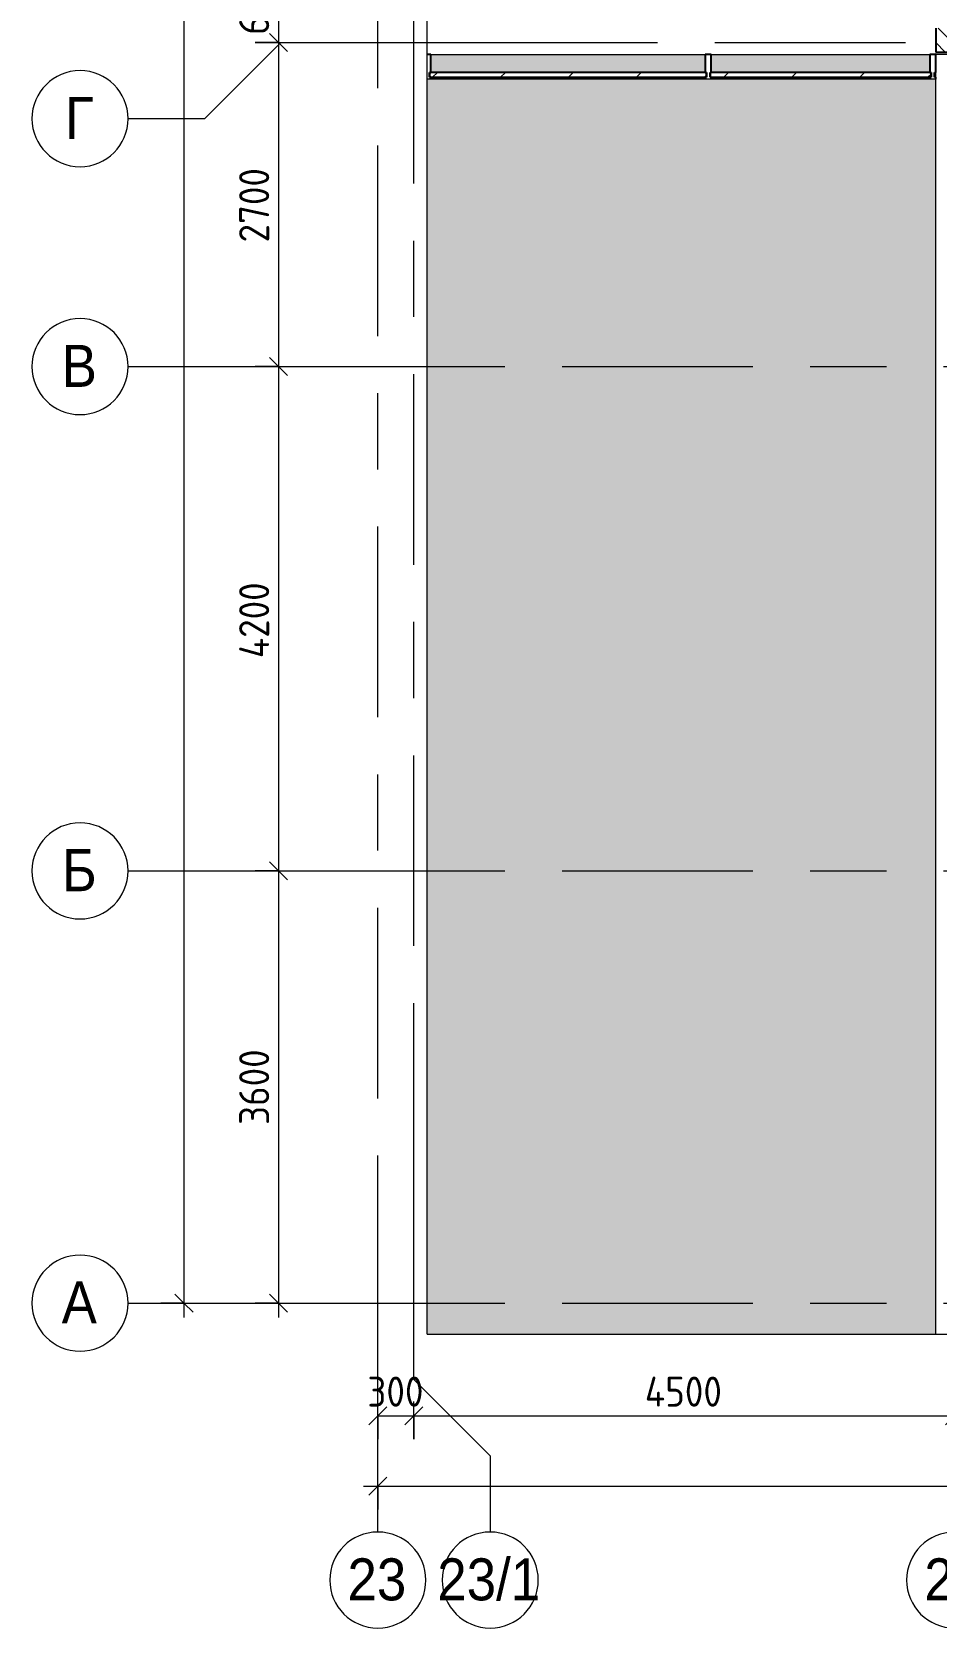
# Model space of a CAD drawing. Header units: millimetres. Extents: x 81682 to 274809, y -8553 to 29000.
# Drawn here: x 81682 to 89205, y -2706 to 10588 of the extents above; entities that cross this region are included whole.
import ezdxf

# ---------------------------------------------------------------- set-up
doc = ezdxf.new("R2010")
doc.units = ezdxf.units.MM
doc.linetypes.add('Осевая', pattern=[3175, 635, -476.25, 1587.5, -476.25])
for name, color, linetype, lineweight in [('A-ANNO-DIMS', 7, 'Continuous', 9), ('A-ANNO-DIMS-100', 7, 'Continuous', 9), ('A-DETL', 7, 'Continuous', 9), ('A-DETL-GENF', 7, 'Continuous', 9), ('A-GLAZ-CURT', 7, 'Continuous', 9), ('A-GLAZ-CURT-1', 7, 'Continuous', 25), ('A-GLAZ-CWMG', 7, 'Continuous', 9), ('A-GLAZ-CWMG-1', 7, 'Continuous', 25), ('I-WALL', 7, 'Continuous', 9), ('Оси', 7, 'Continuous', 9), ('Оси-1', 7, 'Continuous', 20), ('Оси-2', 7, 'Осевая', 9)]:
    doc.layers.add(name, color=color, linetype=linetype, lineweight=lineweight)
for name, color, linetype, lineweight, true_color in [('A-DETL-GENF-1', 7, 'Continuous', 9, 0xfafafa), ('A-WALL-2', 254, 'Continuous', 25, 0xbebebe), ('A-WALL-FNSH-1', 254, 'Continuous', 9, 0xbebebe)]:
    doc.layers.add(name, color=color, linetype=linetype, lineweight=lineweight, true_color=true_color)
doc.styles.add('Arial', font='arial.ttf', dxfattribs={"width": 0.9, "height": 350})
doc.styles.add('ISOCPEUR_1', font='isocpeur.ttf', dxfattribs={"width": 0.9, "height": 250})
doc.dimstyles.new('ISO-2_5_0_9К_БОЛЬШОЙ_1', dxfattribs={"dimscale": 304.8, "dimtxt": 248.995294, "dimasz": 0.492126, "dimexe": 0.393701, "dimexo": 0.984252, "dimgap": 0, "dimtad": 1, "dimdec": 0, "dimrnd": 10, "dimzin": 0, "dimdsep": 46, "dimtxsty": 'ISOCPEUR_1', "dimblk1": 'OBLIQUE', "dimblk2": 'OBLIQUE', "dimsah": 1, "dimcen": 0.09, "dimdle": 0.393701, "dimazin": 0, "dimtfac": 1, "dimtdec": 4, "dimtix": 1, "dimtmove": 0, "dimatfit": 3, "dimfxl": 1, "dimtvp": 1, "dimtolj": 1, "dimtzin": 0, "dimarcsym": 2})

# ---------------------------------------------------------------- blocks, each defined once
blk = doc.blocks.new('Прямоугольный импост - Импост структурный с накладкой - 190мм-33184351-План расстановки осветительного оборудования 3 этажа в осях 23-33')
at = {"layer": 'A-GLAZ-CWMG-1'}
for p, q in [((-50, 17), (-50, 0)), ((-50, 0), (-40, 0)), ((-40, 0), (-40, -40)), ((-40, -40), (-50, -40)), ((-50, -40), (-50, -190)), ((-50, -190), (-21, -190))]:
    blk.add_line(p, q, dxfattribs=at)
blk = doc.blocks.new('Системная панель - Стекло - 40мм-33184354-План расстановки осветительного оборудования 3 этажа в осях 23-33')
at = {"layer": 'A-GLAZ-CURT'}
h = blk.add_hatch(dxfattribs=at)
h.set_pattern_fill('FP_15', color=256, style=0, pattern_type=2)
h.set_pattern_definition([(45, (-86242.5, -10110), (-282.8427, 282.8427), [200, -600]), (45, (-86442.5, -10210), (-282.8427, 282.8427), [600, -200]), (45, (-86042.5, -10310), (-282.8427, 282.8427), [200, -600])])
h.paths.add_polyline_path([(1153, 0), (1153, 40), (-1153, 40), (-1153, 0), (954, 0)])
at = {"layer": 'A-GLAZ-CURT-1'}
for p, q in [((1153, 40), (-1153, 40)), ((-1153, 40), (-1153, 0)), ((-1153, 0), (1153, 0)), ((1153, 0), (1153, 40))]:
    blk.add_line(p, q, dxfattribs=at)
blk = doc.blocks.new('Системная панель - Стекло - 40мм-33184355-План расстановки осветительного оборудования 3 этажа в осях 23-33')
at = {"layer": 'A-GLAZ-CURT'}
h = blk.add_hatch(dxfattribs=at)
h.set_pattern_fill('FP_16', color=256, style=0, pattern_type=2)
h.set_pattern_definition([(45, (-88344.25, -10110), (-282.8427, 282.8427), [200, -600]), (45, (-88544.25, -10210), (-282.8427, 282.8427), [600, -200]), (45, (-88144.25, -10310), (-282.8427, 282.8427), [200, -600])])
h.paths.add_polyline_path([(919, 0), (919, 40), (-919, 40), (-919, 0), (760, 0)])
at = {"layer": 'A-GLAZ-CURT-1'}
for p, q in [((919, 40), (-919, 40)), ((-919, 40), (-919, 0)), ((-919, 0), (919, 0)), ((919, 0), (919, 40))]:
    blk.add_line(p, q, dxfattribs=at)
blk = doc.blocks.new('Прямоугольный импост - Импост структурный с накладкой - 190мм-33184357-План расстановки осветительного оборудования 3 этажа в осях 23-33')
at = {"layer": 'A-GLAZ-CWMG-1'}
for p, q in [((-50, 0), (-50, 17)), ((-40, 0), (-50, 0)), ((-40, -40), (-40, 0)), ((0, 0), (-10, 0)), ((-10, 0), (-10, -40)), ((0, 17), (0, 0)), ((-50, -190), (-50, -40)), ((-50, -40), (-40, -40)), ((-10, -40), (0, -40)), ((0, -40), (0, -190)), ((0, -190), (-50, -190))]:
    blk.add_line(p, q, dxfattribs=at)
blk = doc.blocks.new('Прямоугольный импост - Импост структурный с накладкой - 190мм-33184350-План расстановки осветительного оборудования 3 этажа в осях 23-33')
at = {"layer": 'A-GLAZ-CWMG-1'}
for p, q in [((-25, 0), (-25, 17)), ((-15, 0), (-25, 0)), ((-15, -40), (-15, 0)), ((25, 0), (15, 0)), ((15, 0), (15, -40)), ((25, 17), (25, 0)), ((-25, -190), (-25, -40)), ((-25, -40), (-15, -40)), ((15, -40), (25, -40)), ((25, -40), (25, -190)), ((25, -190), (-25, -190))]:
    blk.add_line(p, q, dxfattribs=at)
blk = doc.blocks.new('Прямоугольный импост - Импост структурный с накладкой - 190мм-23186050-План расстановки осветительного оборудования 3 этажа в осях 23-33')
at = {"layer": 'A-GLAZ-CWMG'}
for points in [[(87285, 10250), (87285, 10400), (85000, 10400), (85000, 10250), (87097, 10250)], [(87285, 10193), (87285, 10210), (85000, 10210), (85000, 10193), (87097, 10193)]]:
    blk.add_hatch(color=256, dxfattribs=at).paths.add_polyline_path(points)
blk.add_line((85000, 10400), (87285, 10400), dxfattribs=at)
blk = doc.blocks.new('Прямоугольный импост - Импост структурный с накладкой - 190мм-23186051-План расстановки осветительного оборудования 3 этажа в осях 23-33')
at = {"layer": 'A-GLAZ-CWMG'}
for points in [[(88000, 10250), (88000, 10400), (87335, 10400), (87335, 10250)], [(88000, 10193), (88000, 10210), (87335, 10210), (87335, 10193)]]:
    blk.add_hatch(color=256, dxfattribs=at).paths.add_polyline_path(points)
blk.add_line((87335, 10400), (88000, 10400), dxfattribs=at)
blk = doc.blocks.new('Прямоугольный импост - Импост структурный с накладкой - 190мм-23186052-План расстановки осветительного оборудования 3 этажа в осях 23-33')
at = {"layer": 'A-GLAZ-CWMG'}
for points in [[(89004, 10250), (89154, 10250), (89154, 10400), (88000, 10400), (88000, 10250), (88369, 10250)], [(89004, 10193), (89154, 10193), (89154, 10210), (88000, 10210), (88000, 10193), (88369, 10193)]]:
    blk.add_hatch(color=256, dxfattribs=at).paths.add_polyline_path(points)
blk.add_line((88000, 10400), (89154, 10400), dxfattribs=at)
blk = doc.blocks.new('DET_L_Линия разрыва - М100-30674062-План расстановки осветительного оборудования 3 этажа в осях 23-33')
at = {"layer": 'A-DETL-GENF'}
blk.add_line((27639, 0), (14119, 0), dxfattribs=at)
blk = doc.blocks.new('Ось сетки - D8-29747960-План расстановки осветительного оборудования 3 этажа в осях 23-33')
at = {"layer": 'Оси-1'}
for start, end in [(360, 180), (180, 360)]:
    blk.add_arc((0, 0), 4, start, end, dxfattribs=at)
blk = doc.blocks.new('DIMBLOCK105-План расстановки осветительного оборудования 3 этажа в осях 23-33')
at = {"layer": 'A-ANNO-DIMS-100', "lineweight": 20}
for p, q in [((83733, 11100), (83658, 11175)), ((83733, 11100), (83808, 11025)), ((83733, 10500), (83658, 10575)), ((83733, 10500), (83808, 10425))]:
    blk.add_line(p, q, dxfattribs=at)
at = {"layer": 'A-ANNO-DIMS-100'}
for p, q in [((83539, 11100), (83853, 11100)), ((83733, 11100), (83539, 11100)), ((83733, 11100), (83733, 10500)), ((83539, 10500), (83853, 10500)), ((83733, 10500), (83539, 10500))]:
    blk.add_line(p, q, dxfattribs=at)
at = {"layer": 'A-ANNO-DIMS-100', "color": 0, "insert": (83406, 10563), "char_height": 250, "width": 568.86, "attachment_point": 1, "rotation": 90, "line_spacing_factor": 1.149209, "style": 'ISOCPEUR_1'}
blk.add_mtext('600', dxfattribs=at)
blk = doc.blocks.new('_Oblique')
at = {"color": 0, "linetype": 'ByBlock', "lineweight": -2}
blk.add_line((-0.5, -0.5), (0.5, 0.5), dxfattribs=at)
blk = doc.blocks.new('DIMBLOCK106-План расстановки осветительного оборудования 3 этажа в осях 23-33')
at = {"layer": 'A-ANNO-DIMS-100', "lineweight": 20}
for p, q in [((83733, 10500), (83658, 10575)), ((83733, 10500), (83808, 10425)), ((83733, 7800), (83658, 7875)), ((83733, 7800), (83808, 7725))]:
    blk.add_line(p, q, dxfattribs=at)
at = {"layer": 'A-ANNO-DIMS-100'}
for p, q in [((83539, 10500), (83853, 10500)), ((83733, 10500), (83539, 10500)), ((83733, 10500), (83733, 7800)), ((83539, 7800), (83853, 7800)), ((83733, 7800), (83539, 7800))]:
    blk.add_line(p, q, dxfattribs=at)
at = {"layer": 'A-ANNO-DIMS-100', "color": 0, "insert": (83406, 8834), "char_height": 250, "width": 758.48, "attachment_point": 1, "rotation": 90, "line_spacing_factor": 1.149209, "style": 'ISOCPEUR_1'}
blk.add_mtext('2700', dxfattribs=at)
blk = doc.blocks.new('DIMBLOCK107-План расстановки осветительного оборудования 3 этажа в осях 23-33')
at = {"layer": 'A-ANNO-DIMS-100', "lineweight": 20}
for p, q in [((83733, 7800), (83658, 7875)), ((83733, 7800), (83808, 7725)), ((83733, 3600), (83658, 3675)), ((83733, 3600), (83808, 3525))]:
    blk.add_line(p, q, dxfattribs=at)
at = {"layer": 'A-ANNO-DIMS-100'}
for p, q in [((83539, 7800), (83853, 7800)), ((83733, 7800), (83539, 7800)), ((83733, 7800), (83733, 3600)), ((83539, 3600), (83853, 3600)), ((83733, 3600), (83539, 3600))]:
    blk.add_line(p, q, dxfattribs=at)
at = {"layer": 'A-ANNO-DIMS-100', "color": 0, "insert": (83406, 5372), "char_height": 250, "width": 787.21, "attachment_point": 1, "rotation": 90, "line_spacing_factor": 1.149209, "style": 'ISOCPEUR_1'}
blk.add_mtext('4200', dxfattribs=at)
blk = doc.blocks.new('DIMBLOCK108-План расстановки осветительного оборудования 3 этажа в осях 23-33')
at = {"layer": 'A-ANNO-DIMS-100'}
for p, q in [((83539, 3600), (83853, 3600)), ((83733, 3600), (83539, 3600)), ((83733, 3600), (83733, -120)), ((83539, 0), (83853, 0)), ((83733, 0), (83539, 0))]:
    blk.add_line(p, q, dxfattribs=at)
at = {"layer": 'A-ANNO-DIMS-100', "lineweight": 20}
for p, q in [((83733, 3600), (83658, 3675)), ((83733, 3600), (83808, 3525)), ((83733, 0), (83658, 75)), ((83733, 0), (83808, -75))]:
    blk.add_line(p, q, dxfattribs=at)
at = {"layer": 'A-ANNO-DIMS-100', "color": 0, "insert": (83406, 1484), "char_height": 250, "width": 758.48, "attachment_point": 1, "rotation": 90, "line_spacing_factor": 1.149209, "style": 'ISOCPEUR_1'}
blk.add_mtext('3600', dxfattribs=at)
blk = doc.blocks.new('DIMBLOCK109-План расстановки осветительного оборудования 3 этажа в осях 23-33')
at = {"layer": 'A-ANNO-DIMS-100'}
for p, q in [((82947, 27120), (82947, -120)), ((82753, 27000), (83067, 27000)), ((82947, 27000), (82753, 27000)), ((82753, 0), (83067, 0)), ((82947, 0), (82753, 0))]:
    blk.add_line(p, q, dxfattribs=at)
at = {"layer": 'A-ANNO-DIMS-100', "lineweight": 20}
for p, q in [((82947, 27000), (82872, 27075)), ((82947, 27000), (83022, 26925)), ((82947, 0), (82872, 75)), ((82947, 0), (83022, -75))]:
    blk.add_line(p, q, dxfattribs=at)
at = {"layer": 'A-ANNO-DIMS-100', "color": 0, "insert": (82621, 13105), "char_height": 250, "width": 948.1, "attachment_point": 1, "rotation": 90, "line_spacing_factor": 1.149209, "style": 'ISOCPEUR_1'}
blk.add_mtext('27000', dxfattribs=at)
blk = doc.blocks.new('DIMBLOCK110-План расстановки осветительного оборудования 3 этажа в осях 23-33')
at = {"layer": 'A-ANNO-DIMS-100'}
for p, q in [((84560, -1133), (84560, -819)), ((84860, -1133), (84860, -819)), ((84560, -939), (84860, -939)), ((84560, -939), (84560, -1133)), ((84860, -939), (84860, -1133))]:
    blk.add_line(p, q, dxfattribs=at)
at = {"layer": 'A-ANNO-DIMS-100', "lineweight": 20}
for p, q in [((84560, -939), (84635, -864)), ((84860, -939), (84935, -864)), ((84560, -939), (84485, -1014)), ((84860, -939), (84785, -1014))]:
    blk.add_line(p, q, dxfattribs=at)
at = {"layer": 'A-ANNO-DIMS-100', "color": 0, "insert": (84473, -612), "char_height": 250, "width": 568.86, "attachment_point": 1, "line_spacing_factor": 1.149209, "style": 'ISOCPEUR_1'}
blk.add_mtext('300', dxfattribs=at)
blk = doc.blocks.new('DIMBLOCK111-План расстановки осветительного оборудования 3 этажа в осях 23-33')
at = {"layer": 'A-ANNO-DIMS-100'}
for p, q in [((84860, -1133), (84860, -819)), ((89360, -1133), (89360, -819)), ((84860, -939), (89360, -939)), ((84860, -939), (84860, -1133)), ((89360, -939), (89360, -1133))]:
    blk.add_line(p, q, dxfattribs=at)
at = {"layer": 'A-ANNO-DIMS-100', "lineweight": 20}
for p, q in [((84860, -939), (84935, -864)), ((89360, -939), (89435, -864)), ((84860, -939), (84785, -1014)), ((89360, -939), (89285, -1014))]:
    blk.add_line(p, q, dxfattribs=at)
at = {"layer": 'A-ANNO-DIMS-100', "color": 0, "insert": (86782, -612), "char_height": 250, "width": 787.21, "attachment_point": 1, "line_spacing_factor": 1.149209, "style": 'ISOCPEUR_1'}
blk.add_mtext('4500', dxfattribs=at)
blk = doc.blocks.new('DIMBLOCK122-План расстановки осветительного оборудования 3 этажа в осях 23-33')
at = {"layer": 'A-ANNO-DIMS-100'}
for p, q in [((84560, -1718), (84560, -1404)), ((125010, -1718), (125010, -1404)), ((84440, -1524), (125130, -1524)), ((84560, -1524), (84560, -1718)), ((125010, -1524), (125010, -1718))]:
    blk.add_line(p, q, dxfattribs=at)
at = {"layer": 'A-ANNO-DIMS-100', "lineweight": 20}
for p, q in [((84560, -1524), (84635, -1449)), ((125010, -1524), (125085, -1449)), ((84560, -1524), (84485, -1599)), ((125010, -1524), (124935, -1599))]:
    blk.add_line(p, q, dxfattribs=at)
at = {"layer": 'A-ANNO-DIMS-100', "color": 0, "insert": (104366, -1197), "char_height": 250, "width": 1005.56, "attachment_point": 1, "line_spacing_factor": 1.149209, "style": 'ISOCPEUR_1'}
blk.add_mtext('40450', dxfattribs=at)

msp = doc.modelspace()

# ---------------------------------------------------------------- hatches: boundary and pattern name
at = {"layer": 'A-DETL-GENF-1'}
msp.add_hatch(color=256, dxfattribs=at).paths.add_polyline_path([(89203.5, -258), (89203.5, 10193), (84970.7, 10193), (84970.7, -258)])
at = {"layer": 'I-WALL'}
h = msp.add_hatch(dxfattribs=at)
h.set_pattern_fill('FP_2', color=256, style=0, pattern_type=2)
h.set_pattern_definition([(135, (0, 0), (-70.71068, -70.71068), [])])
h.paths.add_polyline_path([(89360, 10420), (89360, 10620), (89203.5, 10620), (89203.5, 10420)])

# ---------------------------------------------------------------- linework, layer by layer
at = {"layer": 'A-DETL'}
for p, q in [((89203.5, 10193), (84970.7, 10193)), ((89203.5, -258), (89203.5, 10193)), ((84970.7, -258), (89203.5, -258))]:
    msp.add_line(p, q, dxfattribs=at)
at = {"layer": 'A-WALL-2'}
for p, q in [((89203.5, 10620), (89203.5, 10420)), ((89203.5, 10420), (89360, 10420))]:
    msp.add_line(p, q, dxfattribs=at)
at = {"layer": 'A-WALL-FNSH-1'}
for p, q in [((89360, 10400), (89202, 10400)), ((89202, 10400), (89202, 10193)), ((89203.5, -258), (125238, -258))]:
    msp.add_line(p, q, dxfattribs=at)
at = {"layer": 'Оси'}
for p, q in [((83751.8, 10500), (83116.8, 9865)), ((83751.8, 10500), (86251.8, 10500)), ((83116.8, 9865), (82481.8, 9865)), ((82481.8, 7800), (84981.8, 7800)), ((82481.8, 3600), (84981.8, 3600)), ((84860, -636.3), (84860, 1863.7)), ((84560, -1906.3), (84560, 593.7)), ((82481.8, 0), (84981.8, 0)), ((84860, -636.3), (85495, -1271.3)), ((85495, -1271.3), (85495, -1906.3))]:
    msp.add_line(p, q, dxfattribs=at)
at = {"layer": 'Оси-2'}
for p, q in [((84560, 593.7), (84560, 19415.1)), ((84860, 1863.7), (84860, 18900)), ((86251.8, 10500), (122730, 10500)), ((84981.8, 7800), (122730, 7800)), ((84981.8, 3600), (122730, 3600)), ((84981.8, 0), (122730, 0))]:
    msp.add_line(p, q, dxfattribs=at)

# ---------------------------------------------------------------- block references
at = {"layer": 'A-DETL-GENF', "rotation": 270.0000000000003}
msp.add_blockref('DET_L_Линия разрыва - М100-30674062-План расстановки осветительного оборудования 3 этажа в осях 23-33', (84970.7, 27380.8), dxfattribs=at)
at = {"layer": 'A-GLAZ-CURT'}
for name, p in [('Системная панель - Стекло - 40мм-33184354-План расстановки осветительного оборудования 3 этажа в осях 23-33', (86142.5, 10210)), ('Системная панель - Стекло - 40мм-33184355-План расстановки осветительного оборудования 3 этажа в осях 23-33', (88244.3, 10210))]:
    msp.add_blockref(name, p, dxfattribs=at)
at = {"layer": 'A-GLAZ-CWMG', "rotation": 180}
msp.add_blockref('Прямоугольный импост - Импост структурный с накладкой - 190мм-33184351-План расстановки осветительного оборудования 3 этажа в осях 23-33', (84950, 10210), dxfattribs=at)
at = {"layer": 'A-GLAZ-CWMG'}
for name in ['Прямоугольный импост - Импост структурный с накладкой - 190мм-23186050-План расстановки осветительного оборудования 3 этажа в осях 23-33', 'Прямоугольный импост - Импост структурный с накладкой - 190мм-23186051-План расстановки осветительного оборудования 3 этажа в осях 23-33', 'Прямоугольный импост - Импост структурный с накладкой - 190мм-23186052-План расстановки осветительного оборудования 3 этажа в осях 23-33']:
    msp.add_blockref(name, (0, 0), dxfattribs=at)
at = {"layer": 'A-GLAZ-CWMG', "extrusion": (0, 0, -1), "rotation": 180}
for name, p in [('Прямоугольный импост - Импост структурный с накладкой - 190мм-33184350-План расстановки осветительного оборудования 3 этажа в осях 23-33', (-87310, 10210)), ('Прямоугольный импост - Импост структурный с накладкой - 190мм-33184357-План расстановки осветительного оборудования 3 этажа в осях 23-33', (-89203.5, 10210))]:
    msp.add_blockref(name, p, dxfattribs=at)
at = {"layer": 'Оси-1', "xscale": 99.99999999999993, "yscale": 99.99999999999993, "zscale": 99.99999999999993, "rotation": 269.9999999999994}
for p in [(82081.8, 9865), (82081.8, 7800), (82081.8, 3600), (82081.8, 0)]:
    msp.add_blockref('Ось сетки - D8-29747960-План расстановки осветительного оборудования 3 этажа в осях 23-33', p, dxfattribs=at)
at = {"layer": 'Оси-1', "xscale": 99.99999999999993, "yscale": 99.99999999999993, "zscale": 99.99999999999993}
for p in [(84560, -2306.3), (85495, -2306.3), (89360, -2306.3)]:
    msp.add_blockref('Ось сетки - D8-29747960-План расстановки осветительного оборудования 3 этажа в осях 23-33', p, dxfattribs=at)

# ---------------------------------------------------------------- texts
at = {"layer": 'Оси', "char_height": 350, "attachment_point": 1, "style": 'Arial'}
for s, insert, width in [('\\fArial|b0|i0|c204|p34|;\\W.9;Г', (81956, 10046), 295.823), ('\\fArial|b0|i0|c204|p34|;\\W.9;В', (81929, 7981), 360.759), ('\\fArial|b0|i0|c204|p34|;\\W.9;Б', (81932.2, 3781), 353.544), ('\\fArial|b0|i0|c204|p34|;\\W.9;А', (81929, 181), 360.759), ('23', (84307.4, -2125.6), 606.076), ('23/1', (85054.7, -2125.6), 1060.633), ('24', (89107.4, -2125.6), 606.076)]:
    msp.add_mtext(s, dxfattribs=dict(at, insert=insert, width=width))

# ---------------------------------------------------------------- dimensions: what is measured, and where the dimension line sits
at = {"layer": 'A-ANNO-DIMS'}
for base, p1, p2, override, picture, middle in [((82947.2, 0), (83053.2, 27000), (83053.2, 0), {"dimpost": '<>', "dimfxl": 26999.999823}, 'DIMBLOCK109-План расстановки осветительного оборудования 3 этажа в осях 23-33', (82822.2, 13500)), ((83732.8, 10500), (83838.9, 11100), (83838.9, 10500), {"dimpost": '<>', "dimfxl": 600}, 'DIMBLOCK105-План расстановки осветительного оборудования 3 этажа в осях 23-33', (83607.8, 10800)), ((83732.8, 7800), (83838.9, 10500), (83838.9, 7800), {"dimpost": '<>', "dimfxl": 2700}, 'DIMBLOCK106-План расстановки осветительного оборудования 3 этажа в осях 23-33', (83607.8, 9150)), ((83732.8, 3600), (83838.9, 7800), (83838.9, 3600), {"dimpost": '<>', "dimfxl": 4200}, 'DIMBLOCK107-План расстановки осветительного оборудования 3 этажа в осях 23-33', (83607.8, 5700)), ((83732.8, 0), (83838.9, 3600), (83838.9, 0), {"dimpost": '<>', "dimfxl": 3600}, 'DIMBLOCK108-План расстановки осветительного оборудования 3 этажа в осях 23-33', (83607.8, 1800))]:
    dim = msp.add_linear_dim(base=base, p1=p1, p2=p2, angle=90, dimstyle='ISO-2_5_0_9К_БОЛЬШОЙ_1', override=override, dxfattribs=at)
    dim.commit()
    dim.dimension.update_dxf_attribs({"geometry": picture, "text_midpoint": middle})
for base, p1, p2, override, picture, middle in [((84860, -938.6), (84560, -832.6), (84860, -832.6), {"dimpost": '<>', "dimfxl": 300}, 'DIMBLOCK110-План расстановки осветительного оборудования 3 этажа в осях 23-33', (84710, -813.6)), ((89360, -938.6), (84860, -832.6), (89360, -832.6), {"dimpost": '<>', "dimfxl": 4500}, 'DIMBLOCK111-План расстановки осветительного оборудования 3 этажа в осях 23-33', (87110, -813.6)), ((125010, -1524), (84560, -1417.9), (125010, -1417.9), {"dimpost": '<>', "dimfxl": 40450}, 'DIMBLOCK122-План расстановки осветительного оборудования 3 этажа в осях 23-33', (104785, -1399))]:
    dim = msp.add_linear_dim(base=base, p1=p1, p2=p2, dimstyle='ISO-2_5_0_9К_БОЛЬШОЙ_1', override=override, dxfattribs=at)
    dim.commit()
    dim.dimension.update_dxf_attribs({"geometry": picture, "text_midpoint": middle})

doc.saveas('drawing.dxf')
